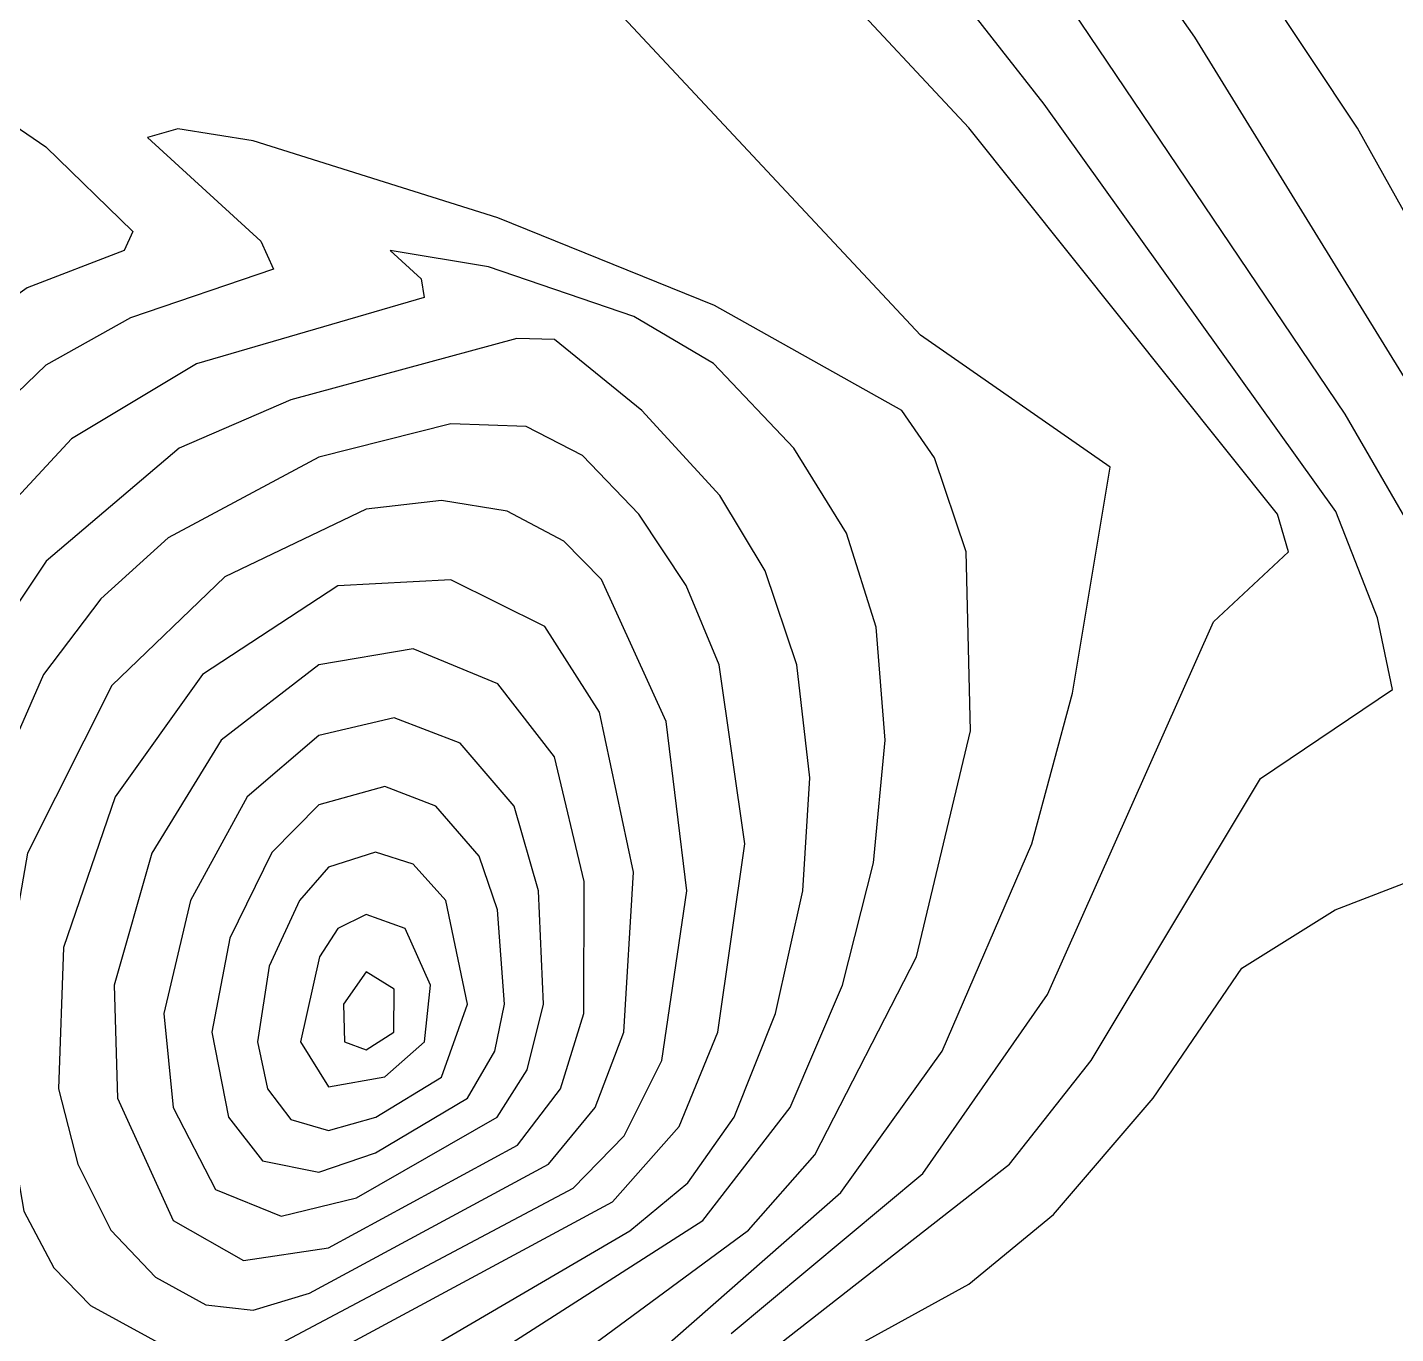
# Model space of a CAD drawing. Header units: inches. Extents: x 2608994 to 2618701, y 1261813 to 1271655.
# Drawn here: x 2617534 to 2617708.4, y 1264509.5 to 1264675.9 of the extents above; entities that cross this region are included whole.
import ezdxf

# ---------------------------------------------------------------- set-up
doc = ezdxf.new("R2010")
doc.units = ezdxf.units.IN
doc.header["$MEASUREMENT"] = 0

msp = doc.modelspace()

# ---------------------------------------------------------------- linework, layer by layer
for points, elevation in [([(2617630, 1264508.32), (2617659.22, 1264531.12), (2617669.61, 1264544.32), (2617691.2, 1264580.23), (2617708, 1264591.59), (2617706.12, 1264600.72), (2617700.8, 1264614.26), (2617663.6, 1264666.17), (2617600, 1264747.34)], 259), ([(2617554.96, 1263859.12), (2617592.11, 1264029.52), (2617629.51, 1264186.72), (2617724.8, 1264553.07), (2617729.63, 1264579.12), (2617726.08, 1264594.72), (2617721.18, 1264609.12), (2617712.8, 1264626.03), (2617682.8, 1264674.69), (2617638.4, 1264737.83)], 261), ([(2617321.6, 1263590.8), (2617409.2, 1263632.88), (2617494.4, 1263663.04), (2617506.4, 1263684.51), (2617525.6, 1263729.98), (2617542.4, 1263788.53), (2617560.05, 1263859.12), (2617646.3, 1264232.32), (2617723.6, 1264543.38), (2617733.2, 1264603.36), (2617722.32, 1264629.52), (2617703.55, 1264663.12), (2617654.87, 1264736.32)], 262), ([(2617623.71, 1264509.52), (2617648.16, 1264529.92), (2617664.03, 1264552.72), (2617685.2, 1264600.23), (2617694.75, 1264609.12), (2617693.36, 1264613.92), (2617654, 1264663.14), (2617601.38, 1264719.52)], 258), ([(2617550.16, 1264450.72), (2617637.71, 1264527.52), (2617650.64, 1264545.52), (2617662.04, 1264571.92), (2617667.21, 1264591.12), (2617672.01, 1264619.92), (2617647.87, 1264636.72), (2617588, 1264700.78)], 257), ([(2617490.76, 1264691.92), (2617536.4, 1264660.72), (2617547.5, 1264649.92), (2617546.38, 1264647.52), (2617534, 1264642.77), (2617525.55, 1264636.72), (2617510.53, 1264619.92), (2617498.38, 1264603.12), (2617491.67, 1264589.92), (2617487.28, 1264576.72), (2617482.08, 1264534.72), (2617474.08, 1264507.12)], 257), ([(2617640.35, 1264508.32), (2617654, 1264515.81), (2617664.8, 1264524.69), (2617677.5, 1264539.52), (2617688.8, 1264556.09), (2617700.71, 1264563.52), (2617720, 1264570.97), (2617721.67, 1264575.52), (2617715.52, 1264599.52), (2617711.45, 1264610.32), (2617702, 1264626.68), (2617667.2, 1264678.18)], 260), ([(2617567.6, 1264479.72), (2617625.93, 1264522.72), (2617634.38, 1264532.32), (2617647.37, 1264557.52), (2617654.25, 1264586.32), (2617653.67, 1264609.12), (2617649.65, 1264621.12), (2617645.49, 1264627.12), (2617621.6, 1264640.53), (2617594, 1264651.68), (2617562.8, 1264661.51), (2617553.2, 1264663), (2617549.36, 1264661.92), (2617563.78, 1264648.72), (2617565.41, 1264645.12), (2617547.2, 1264638.92), (2617536.4, 1264632.89), (2617525.38, 1264622.32), (2617511.41, 1264604.32), (2617503.55, 1264589.92), (2617498.03, 1264574.32), (2617492.72, 1264535.92), (2617485.1, 1264501.12)], 256), ([(2617560.1, 1264485.52), (2617620.14, 1264523.92), (2617631.24, 1264538.32), (2617637.9, 1264553.92), (2617641.85, 1264569.52), (2617643.37, 1264585.12), (2617642.21, 1264599.52), (2617638.44, 1264611.52), (2617631.71, 1264622.32), (2617621.48, 1264633.12), (2617611.32, 1264639.12), (2617592.8, 1264645.44), (2617580.26, 1264647.52), (2617584.23, 1264643.92), (2617584.6, 1264641.52), (2617555.6, 1264633.08), (2617539.68, 1264623.52), (2617526.27, 1264609.12), (2617516.27, 1264593.52), (2617510, 1264579.12), (2617506.2, 1264564.72), (2617498.51, 1264495.12)], 255), ([(2617574.8, 1264501.56), (2617610.8, 1264522.63), (2617618.21, 1264528.72), (2617624.11, 1264537.12), (2617629.4, 1264550.32), (2617632.88, 1264565.92), (2617633.77, 1264580.32), (2617632.12, 1264594.72), (2617628.08, 1264606.72), (2617622.28, 1264616.32), (2617612.34, 1264627.12), (2617601.2, 1264636.17), (2617596.4, 1264636.32), (2617567.6, 1264628.5), (2617553.39, 1264622.32), (2617536.44, 1264607.92), (2617525.17, 1264591.12), (2617516.67, 1264569.52), (2617512.82, 1264544.32), (2617513.19, 1264517.92), (2617515.29, 1264507.12)], 254), ([(2617562.8, 1264501.66), (2617608.6, 1264526.32), (2617617.11, 1264535.92), (2617622.03, 1264547.92), (2617625.46, 1264571.92), (2617622.22, 1264594.72), (2617618, 1264604.82), (2617611.98, 1264613.92), (2617604.8, 1264621.38), (2617597.6, 1264625.1), (2617588, 1264625.43), (2617571.2, 1264621.19), (2617552, 1264610.92), (2617543.39, 1264603.12), (2617536.09, 1264593.52), (2617525.04, 1264568.32), (2617522.2, 1264553.92), (2617521.68, 1264539.52), (2617523.57, 1264523.92), (2617527.55, 1264513.12), (2617532.8, 1264507.11), (2617543.6, 1264501.92), (2617554.4, 1264498.93), (2617562.8, 1264501.66)], 253), ([(2617559.2, 1264505.96), (2617566.4, 1264508.3), (2617603.6, 1264528.07), (2617610.1, 1264534.72), (2617614.88, 1264544.32), (2617618.08, 1264565.92), (2617615.46, 1264587.52), (2617607.2, 1264605.6), (2617602.4, 1264610.47), (2617595.2, 1264614.29), (2617586.8, 1264615.65), (2617577.2, 1264614.55), (2617559.2, 1264605.96), (2617544.8, 1264592.1), (2617534.05, 1264570.72), (2617529.84, 1264546.72), (2617533.59, 1264525.12), (2617537.4, 1264517.92), (2617542.1, 1264513.12), (2617553.06, 1264507.12), (2617559.2, 1264505.96)], 252), ([(2617570, 1264514.69), (2617600.44, 1264531.12), (2617606.38, 1264538.32), (2617610.07, 1264547.92), (2617611.27, 1264568.32), (2617606.96, 1264588.72), (2617600, 1264599.6), (2617588, 1264605.57), (2617573.6, 1264604.78), (2617556.36, 1264593.52), (2617545.23, 1264577.92), (2617538.63, 1264558.72), (2617538.02, 1264540.72), (2617540.49, 1264531.12), (2617544.69, 1264522.72), (2617550.35, 1264516.72), (2617556.8, 1264513.19), (2617562.8, 1264512.51), (2617570, 1264514.69)], 251), ([(2617572.4, 1264520.46), (2617596.49, 1264533.52), (2617601.98, 1264540.72), (2617604.96, 1264550.32), (2617605.01, 1264567.12), (2617601.2, 1264583), (2617594, 1264592.33), (2617583.2, 1264596.79), (2617571.2, 1264594.74), (2617558.72, 1264585.12), (2617549.88, 1264570.72), (2617545.08, 1264553.92), (2617545.52, 1264539.52), (2617552.64, 1264523.92), (2617561.6, 1264518.85), (2617572.4, 1264520.46)], 250), ([(2617576, 1264526.81), (2617593.89, 1264537.12), (2617597.72, 1264543.12), (2617599.83, 1264551.52), (2617599.18, 1264565.92), (2617596.07, 1264576.72), (2617589.2, 1264584.75), (2617580.8, 1264587.96), (2617571.2, 1264585.72), (2617562.06, 1264577.92), (2617554.81, 1264564.72), (2617551.42, 1264550.32), (2617552.64, 1264538.32), (2617558, 1264527.89), (2617566.4, 1264524.48), (2617576, 1264526.81)], 249), ([(2617578.4, 1264532.56), (2617590.15, 1264539.52), (2617593.6, 1264545.52), (2617594.84, 1264551.52), (2617593.95, 1264563.52), (2617591.6, 1264570.34), (2617586.1, 1264576.72), (2617579.6, 1264579.23), (2617571.2, 1264576.89), (2617565.2, 1264570.81), (2617559.84, 1264559.92), (2617557.54, 1264547.92), (2617559.65, 1264537.12), (2617564, 1264531.52), (2617571.2, 1264530.09), (2617578.4, 1264532.56)], 248), ([(2617578.45, 1264537.12), (2617586.8, 1264542.2), (2617590.11, 1264551.52), (2617587.36, 1264564.72), (2617583.2, 1264569.33), (2617578.4, 1264570.86), (2617572.4, 1264568.96), (2617568.72, 1264564.72), (2617564.87, 1264556.32), (2617563.35, 1264546.72), (2617564.65, 1264540.72), (2617567.6, 1264536.79), (2617572.4, 1264535.42), (2617578.45, 1264537.12)], 247), ([(2617579.6, 1264542.23), (2617584.67, 1264546.72), (2617585.43, 1264553.92), (2617582.18, 1264561.12), (2617577.2, 1264562.94), (2617573.6, 1264561.12), (2617571.27, 1264557.52), (2617568.83, 1264546.72), (2617572.4, 1264540.97), (2617579.6, 1264542.23)], 246), ([(2617580.74, 1264547.92), (2617580.8, 1264553.42), (2617577.2, 1264555.6), (2617574.32, 1264551.52), (2617574.47, 1264546.72), (2617577.2, 1264545.68), (2617580.74, 1264547.92)], 245)]:
    msp.add_lwpolyline(points, dxfattribs=dict(elevation=elevation))

doc.saveas('drawing.dxf')
